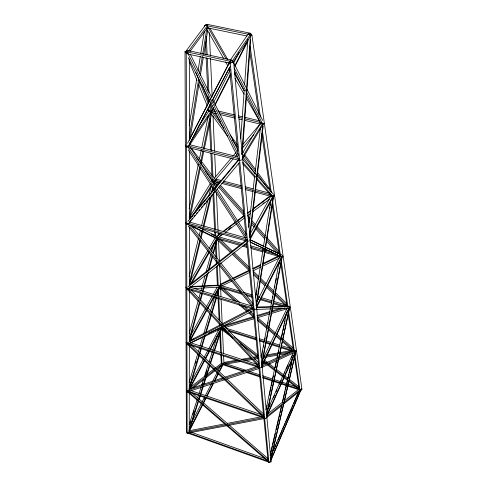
<?xml version="1.0" encoding="UTF-8"?>
<svg xmlns="http://www.w3.org/2000/svg" width="487" height="487" viewBox="0 0 487 487"><rect width="100%" height="100%" fill="white"/><g stroke="black" fill="none" stroke-linecap="round" stroke-linejoin="round"><path stroke-width="0.73" d="M189.291 391.213L189.34 345.916M189.571 145.619L189.577 144.097M189.577 140.299L189.674 58.903M189.242 431.872L189.291 393.472M189.346 341.381L189.406 290.715M189.413 285.431L189.48 227.38M189.492 219.826L189.565 150.927M240.724 138.801L244.212 90.241M244.59 84.933L247.859 39.41M241.771 154.312L250.464 35.119L251.012 34.754M242.252 154.422L250.683 39.301M248.626 227.362L254.683 176.306M254.951 174.054L260.472 127.503M249.594 235.982L263.053 123.321M249.831 237.686L263.193 126.036M255.407 297.874L263.175 248.473M263.412 246.976L270.705 200.565M256.223 295.183L256.46 293.685M256.692 292.194L256.929 290.702M263.041 251.852L263.278 250.361M269.859 208.521L270.09 207.03M270.328 205.532L270.565 204.041M256.016 305.757L273.384 195.677M256.357 306.037L273.469 197.673M189.236 125.403L196.699 78.967M198.026 70.731L200.309 56.498M200.79 53.503L204.284 31.783M189.248 137.31L198.586 79.606M199.56 73.616L202.349 56.376M202.714 54.13L206.957 27.899M190.033 139.112L199.633 80.026M200.364 75.54L203.28 57.588M203.767 54.599L207.772 29.914M261.129 357.775L270.376 308.618M270.656 307.127L279.063 262.438M280.043 257.227L280.323 255.736M261.543 357.373L262.243 353.659M262.523 352.168L262.803 350.683M263.504 346.969L263.777 345.478M264.898 339.536L265.178 338.045M266.858 329.127L267.138 327.641M267.838 323.922L268.118 322.437M269.798 313.512L270.078 312.027M272.732 297.904L273.012 296.419M273.712 292.699L273.992 291.214M274.692 287.494L274.972 286.009M275.672 282.296L276.373 278.576M279.033 264.453L279.313 262.968M261.799 363.399L282.028 256.107L282.405 255.9M261.927 364.477L282.125 257.392M189.151 208.728L198.355 164.125M199.433 158.92L201.271 150.002M201.728 147.768L208.326 115.803M189.151 217.549L199.633 166.968M200.407 163.255L203.024 150.605M203.487 148.377L211.194 111.182M189.808 218.645L200.443 167.425M200.906 165.196L203.834 151.092M204.297 148.864L211.541 113.97M265.939 409.786L276.47 360.222M276.939 358.006L286.685 312.137M266.474 408.642L267.107 405.665M269.317 395.255L271.052 387.08M271.369 385.594L272.477 380.39M272.793 378.904L273.426 375.927M275.161 367.752L276.427 361.804M277.213 358.085L277.846 355.114M278.162 353.623L278.795 350.652M281.48 338.015L282.746 332.067M283.057 330.576L284.165 325.377M284.481 323.885L285.114 320.915M266.529 414.65L289.68 307.169M266.584 415.752L289.522 307.912M270.035 455.357L281.51 405.738M282.192 402.779L292.644 357.604M270.699 453.561L272.41 446.165M272.75 444.686L275.319 433.6M276.172 429.905L278.734 418.814M279.081 417.335L279.763 414.376M280.104 412.897L281.644 406.243M282.497 402.548L285.065 391.457M285.406 389.977L288.998 374.454M289.339 372.975L291.902 361.89M270.614 459.491L295.919 351.176L270.595 460.641M189.151 276.604L198.532 238.173M199.073 235.958L200.34 230.783M201.6 225.609L207.919 199.743M208.82 196.048L211.163 186.442M212.429 181.267L212.789 179.788M189.266 283.172L199.877 239.841M200.413 237.638L202.75 228.086M203.292 225.883L210.299 197.241M211.382 192.834L212.819 186.959M213.537 184.019L214.438 180.348L218.426 184.896M189.559 285.011L200.413 240.724M200.954 238.514L203.304 228.914M203.846 226.705L211.443 195.701M212.527 191.275L213.434 187.586M213.976 185.37L214.883 181.681M189.236 333.37L198.294 300.369M198.897 298.172L200.303 293.04M200.906 290.836L201.715 287.902M202.117 286.435L205.137 275.441M205.94 272.507L210.974 254.171M211.577 251.974L213.793 243.908M189.291 339.092L199.372 302.409M199.98 300.205L201.795 293.606M202.397 291.403L207.243 273.797M208.046 270.857L212.082 256.186M212.886 253.252L217.123 237.845M189.4 340.991L199.877 302.914M200.48 300.716L202.495 293.393M203.097 291.196L208.339 272.154M208.941 269.956L212.77 256.04M213.373 253.843L217.403 239.196M189.151 382.49L197.606 354.159M198.258 351.979L199.554 347.621M199.987 346.172L202.592 337.454M203.676 333.82L209.739 313.482M210.39 311.303L214.511 297.502M215.157 295.323L215.808 293.144M195.409 363.381L196.054 361.208M189.224 387.415L198.988 354.706M199.42 353.258L200.942 348.168M201.375 346.714L204.85 335.086M205.502 332.907L211.145 314.012M211.577 312.557L216.137 297.295M216.569 295.84L219.387 286.393M189.413 388.602L199.384 355.23M199.816 353.781L201.332 348.698M201.77 347.249L205.453 334.916M206.104 332.743L211.522 314.602M211.955 313.153L216.508 297.916M217.153 295.737L219.54 287.762M189.181 424.701L197.174 399.486M197.631 398.049L198.544 395.164M199 393.727L201.058 387.238M201.74 385.077L203.566 379.318M204.479 376.433L208.363 364.191M209.051 362.03L212.247 351.943M212.703 350.5L217.269 336.091M189.979 423.702L190.667 421.535M192.962 414.291L194.112 410.669M202.148 385.32L202.835 383.147M205.13 375.909L206.738 370.838M189.096 429.564L198.239 400.734M198.696 399.297L199.84 395.694M200.297 394.251L202.811 386.319M203.499 384.158L209.666 364.696M210.128 363.259L213.556 352.448M214.012 351.005L221.323 327.94M189.193 430.764L198.617 401.057M199.08 399.608L200.23 395.986M200.687 394.537L203.213 386.568M203.907 384.395L209.879 365.554M210.567 363.381L214.018 352.509M214.475 351.06L221.372 329.328M289.564 307.084L289.211 308.107L256.168 309.476M282.265 255.833L281.851 256.935L250.251 241.954M270.535 460.538L301.222 389.083L270.553 461.244M271.521 454.487L298.391 392.108M273.627 450.353L274.522 448.271M275.118 446.889L276.013 444.814M276.61 443.426L277.206 442.038M278.101 439.962L282.271 430.264M282.868 428.883L283.763 426.801M284.359 425.419L285.254 423.337M285.851 421.955L291.518 408.794M292.115 407.406L293.01 405.33M293.606 403.948L298.373 392.863M269.232 407.041L270.163 404.971M273.262 398.086L274.504 395.334M276.05 391.889L276.981 389.825M279.459 384.316L281.316 380.183M282.868 376.743L283.799 374.68M284.42 373.298L285.035 371.922M286.277 369.17L288.134 365.037M291.232 358.152L292.474 355.394M266.669 415.679L295.773 350.853L295.761 351.717L267.004 415.813M267.655 409.658L293.101 353.154M261.909 365.116L289.503 306.792L289.497 307.79L261.622 366.766M262.262 360.49L287.318 307.705M256.448 307.796L282.198 256.631M256.399 306.664L281.851 256.144M189.577 430.63L206.421 397.429M207.109 396.071L213.647 383.196M214.676 381.163L218.456 373.712M219.491 371.678L223.271 364.227L223.192 363.454L219.065 371.593M256.375 302.78L280.195 255.675M211.115 107.396L212.143 105.375M213.513 102.684L229.937 70.378M233.358 63.645L239.178 52.206M191.233 423.331L201.234 403.686M201.922 402.329L204.686 396.911M205.374 395.554L211.583 383.36M212.618 381.327L217.099 372.525M217.792 371.167L220.55 365.749M204.102 399.011L204.79 397.66M189.102 430.575L202.531 404.137M203.219 402.779L205.977 397.355M206.665 395.998L212.862 383.793M214.243 381.084L218.371 372.945M211.054 112.022L213.464 107.323M214.84 104.638L230.668 73.744M234.801 65.684L247.877 40.165M212.155 110.841L213.531 108.151M214.913 105.466L230.436 75.223M234.917 66.488L248.023 40.957M189.248 139.836L209.513 100.803M211.261 97.437L229.079 63.121M187.574 143.269L229.852 61.873L230.935 62.433M189.102 144.834L210.871 103.189M212.63 99.835L229.133 68.265M188.475 146.252L211.303 102.611M212.009 101.266L230.266 66.348M189.108 389.113L204.272 360.289M204.978 358.943L209.209 350.902M209.915 349.563L221.201 328.11M189.954 388.608L204.741 360.471M205.447 359.132L209.672 351.09M210.372 349.751L221.287 328.981M190.527 383.269L203.243 359.163M203.95 357.823L207.833 350.451M208.539 349.112L218.785 329.693M232.287 62.05L232.829 61.027L262.651 120.405M250.026 239.641L273.591 196.298M249.965 238.283L273.566 194.928M189.991 341.131L207.048 310M207.779 308.673L214.31 296.747M215.035 295.426L219.387 287.476M249.922 234.43L271.405 195.123M190.514 335.695L205.447 308.545M206.178 307.224L212.003 296.632M213.099 294.641L217.105 287.36M189.48 340.821L206.567 309.671M207.298 308.344L213.476 297.076M214.566 295.092L219.296 286.472M191.555 283.416L209.258 252.704M210.768 250.087L217.549 238.326M189.887 284.895L209.136 251.548M210.268 249.581L217.439 237.163M190.143 281.127L207.919 250.428M209.051 248.473L215.485 237.364M242.416 158.908L263.284 124.063M242.331 157.271L262.858 123.065M241.856 154.178L260.886 122.596M191.921 216.77L211.656 184.67M212.843 182.747L214.42 180.178M189.723 221.981L190.904 220.051M196.815 210.427L211.784 186.04M212.971 184.116L214.937 180.908M189.747 216.922L210.323 183.575M211.51 181.651L212.697 179.727M189.784 144.925L211.796 111.846M189.595 143.288L211.656 110.202M198.075 127.21L209.343 110.379M232.853 62.336L250.726 36.038L250.653 34.023L248.473 33.573L230.071 60.455L232.305 60.942L250.653 34.023M230.795 62.744L230.716 61.392L231.666 60.004L187.745 50.484L186.74 51.835L186.886 53.174M250.008 33.146L249.119 34.449L206.257 25.616L207.2 24.35L250.008 33.146L250.056 34.492M189.893 51.579L207.499 27.814M186.162 50.928L205.678 24.764L207.785 25.202L188.323 51.397L186.162 50.928L186.308 52.267M189.437 218.876L238.04 160.144M187.848 221.433L239.348 159.279M191.616 219.296L192.578 218.139M194.027 216.398L194.995 215.236M196.444 213.495L197.405 212.338M198.854 210.597L199.822 209.434M201.271 207.699L202.72 205.958M203.682 204.796L205.13 203.055M206.098 201.898L207.547 200.157M208.509 198.994L209.958 197.253M210.926 196.097L212.375 194.356M213.336 193.193L214.785 191.452M188.092 224.172L239.275 162.743M214.274 178.254L231.288 158.038M232.756 156.357L236.158 152.273M242.97 144.262L260.971 122.943M214.274 181.188L233.297 158.732M235.264 156.485L236.712 154.708M242.094 148.444L253.812 134.655M266.419 417.773L301.003 390.142M266.852 416.306L301.386 388.845M188.999 285.248L217.525 262.706M218.712 261.769L246.057 240.164M267.74 413.865L282.442 402.262M284.207 400.868L299.493 388.803M187.787 287.08L247.244 240.194M188.067 288.998L247.049 242.721M193.15 387.829L215.327 370.534M216.526 369.603L223.119 364.459M190.429 388.705L214.986 369.657M216.185 368.732L222.778 363.619M190.192 387.372L204.631 376.25M206.433 374.856L221.482 363.265M217.683 235.465L220.087 233.65M223.095 231.38L235.726 221.835M236.925 220.928L244.145 215.473M247.749 212.746L250.756 210.475M253.161 208.661L269.999 195.938M216.849 236.621L221.055 233.443M223.46 231.629L236.085 222.109M237.285 221.201L244.498 215.759M247.506 213.489L251.109 210.768M252.911 209.41L271.545 195.348M220.173 235.702L221.378 234.795M228.61 229.359L231.021 227.551M262.962 203.554L264.167 202.647M216.928 238.66L222.955 234.144M225.365 232.336L236.81 223.752M238.618 222.395L244.638 217.878M247.652 215.613L250.665 213.355M252.473 212.003L269.335 199.347M189.376 340.876L220.246 324.847M221.591 324.153L251.791 308.472M187.44 342.891L253.916 308.496M188.055 344.175L253.94 310.249M220.142 284.347L230.308 279.392M232.342 278.4L249.283 270.145M252.674 268.495L260.807 264.532M262.84 263.54L278.424 255.943M219.393 285.467L230.917 279.873M232.95 278.881L249.886 270.65M253.277 269.001L260.728 265.378M262.761 264.392L280.384 255.833M219.162 287.184L232.055 280.95M234.095 279.97L249.703 272.428M253.094 270.79L260.557 267.18M261.915 266.523L279.562 258M190.356 343.11L221.469 328.548M208.655 333.187L221.068 327.447M190.484 340.48L193.881 338.922M261.696 367.502L295.524 352.028M261.507 366.212L295.974 350.616M262.024 364.672L277.267 357.848M278.649 357.227L294.58 350.086M300.674 390.227L301.977 389.661L251.925 35.149L250.543 33.268M295.189 352.083L296.583 351.48M288.681 308.198L290.38 307.486M281.303 256.996L283.142 256.241M273.268 196.322L274.601 195.786M266.919 417.7L264.678 418.564L263.717 416.726L268.039 460.848L268.952 462.65L271.052 461.816L233.638 62.08L232.731 60.936M262.627 124.075L264.386 123.394M262.195 367.198L259.784 368.087L258.761 366.224M249.965 35.868L251.925 35.149M256.728 308.795L254.129 309.72L253.039 307.839M218.858 287.214L219.984 286.825M250.336 240.499L247.506 241.442L246.732 240.194M188.926 389.076L223.46 377.662M224.897 377.188L257.27 366.48M187.641 390.592L259.62 366.912M259.364 368.361L188.049 391.706L186.923 390.83M186.387 51.257L185.023 51.519L186.393 431.5L187.148 433.308L188.548 432.852M213.872 181.207L215.205 180.787M188.731 391.39L187.057 391.913L186.247 390.05M242.763 159.553L239.665 160.521L238.411 158.695M223.649 325.754L253.216 316.72M256.819 315.619L269.798 311.656M271.241 311.217L281.334 308.131M220.806 327.501L222.249 327.063M224.416 326.406L254.701 317.195M257.586 316.319L269.841 312.587M271.283 312.149L284.986 307.985M221.074 328.695L223.241 328.037M225.408 327.386L254.275 318.662M257.166 317.792L269.433 314.085M270.875 313.646L286.758 308.849M188.14 344.005L186.941 344.358L186.071 342.446M229.316 61.91L230.217 63.054L233.638 62.08M188.11 288.809L186.813 289.168L185.87 287.208M207.815 24.484L204.546 25.379L204.619 26.895M188.073 223.971L186.661 224.33L185.638 222.34M188.335 146.66L186.478 147.08L185.358 145.083M185.023 51.519L186.259 53.479L188.311 53.083M189.078 430.752L224.83 423.854M227.064 423.422L262.073 416.665M187.799 432.127L264.551 417.432M188.049 433.083L264.837 418.479M223.971 362.401L236.664 360.179M241.144 359.394L250.848 357.695M253.088 357.306L256.819 356.654M260.557 355.997L262.049 355.735M263.54 355.48L265.038 355.218M266.529 354.956L278.473 352.862M279.97 352.6L291.171 350.646M222.602 363.582L239.781 360.599M242.763 360.082L251.724 358.523M253.964 358.134L258.445 357.355M262.925 356.581L264.423 356.32M265.914 356.058L277.864 353.988M279.355 353.726L292.054 351.523M222.729 364.605L241.406 361.391M245.144 360.745L252.613 359.461M254.111 359.199L258.591 358.432M263.077 357.659L278.022 355.084M279.514 354.828L287.732 353.41M186.418 52.846L187.556 52.669L238.837 155.688M194.258 288.554L219.564 287.044M190.161 287.062L219.15 285.528M190.721 286.557L217.64 285.181M256.759 307.729L289.735 306.567M256.606 307.053L287.5 306.043M207.164 27.771L246.982 36.008M186.74 51.835L230.716 61.392M187.69 54.008L229.371 63.097M212.6 109.697L214.81 110.22M217.756 110.914L234.679 114.92M238.362 115.79L242.776 116.837M244.985 117.355L259.705 120.837M211.023 110.786L215.443 111.833M219.132 112.704L234.606 116.375M238.289 117.245L241.972 118.122M244.918 118.822L261.129 122.663M211.163 112.424L216.313 113.648M219.99 114.518L234.697 118.018M239.111 119.065L242.057 119.765M244.998 120.466L260.442 124.13M189.279 144.602L238.052 156.869M187.641 145.783L239.385 158.823M187.842 147.415L239.47 160.46M221.67 180.616L215.802 179.076L215.875 180.574M223.137 181L241.473 185.797M245.144 186.758L253.21 188.865M255.413 189.443L269.348 193.089M214.31 180.123L220.915 181.852M223.119 182.43L241.479 187.245M245.15 188.207L253.228 190.326M254.695 190.709L270.851 194.946M214.432 181.493L219.564 182.838M221.762 183.416L241.552 188.615M245.217 189.577L253.283 191.695M254.75 192.079L270.875 196.316M189.352 222.035L245.758 237.839M187.781 223.18L247.195 239.854M187.97 224.531L247.256 241.205M219.174 236.956L242.435 243.524M244.614 244.139L246.793 244.76M250.428 245.783L263.51 249.478M264.965 249.892L271.502 251.736M217.032 237.741L241.041 244.535M243.22 245.156L246.86 246.185M250.495 247.213L262.858 250.714M265.044 251.335L277.407 254.835M217.141 238.904L239.653 245.29M242.563 246.112L246.921 247.347M251.274 248.583L262.895 251.876M264.35 252.29L280.329 256.819M221.427 285.668L240.322 291.342M243.232 292.212L251.956 294.83M257.039 296.358L259.948 297.228M261.403 297.667L272.306 300.942M273.761 301.374L285.388 304.868M219.339 286.393L241.887 293.174M244.797 294.045L252.071 296.236M257.166 297.764L258.621 298.202M260.801 298.86L271.716 302.141M273.17 302.579L286.265 306.512M219.43 287.391L241.954 294.172M246.312 295.481L252.85 297.454M257.209 298.762L258.658 299.201M260.113 299.639L271.734 303.139M273.189 303.571L283.361 306.633M189.388 287.038L251.59 305.964M187.903 288.14L253.782 308.222M188.061 289.278L253.837 309.355M226.212 328.256L256.448 337.783M259.327 338.696L264.368 340.279M265.805 340.736L270.845 342.324M272.288 342.775L279.483 345.046M280.926 345.502L291.001 348.68M221.305 328.013L224.903 329.151M228.506 330.283L256.606 339.159M259.492 340.066L264.532 341.661M265.975 342.111L270.297 343.475M271.74 343.932L279.666 346.434M281.109 346.89L294.075 350.981M220.672 328.658L225.706 330.247M228.586 331.16L256.649 340.023M259.528 340.937L263.844 342.3M265.999 342.982L270.322 344.346M271.758 344.802L278.954 347.073M281.115 347.755L292.626 351.395M190.149 342.623L257.173 364.386M188 343.438L259.419 366.668M187.428 344.175L259.455 367.63M225.725 363.655L245.935 370.29M248.82 371.24L259.65 374.789M262.536 375.739L272.641 379.056M274.084 379.531L280.585 381.662M282.028 382.137L297.186 387.11M223.009 364.02L243.963 370.905M246.848 371.855L259.851 376.128M262.743 377.078L272.136 380.164M273.578 380.639L280.08 382.776M281.529 383.251L299.584 389.192M223.089 364.793L243.293 371.435M246.178 372.385L260.606 377.133M262.773 377.845L272.154 380.931M273.597 381.406L280.086 383.543M281.529 384.018L299.566 389.947M190.898 390.574L262.006 414.918M188.085 391.085L264.289 417.213M187.507 391.67L265.038 418.278M190.904 432.109L265.543 458.815M187.446 432.304L269.256 461.615M187.574 433.028L269.281 462.321M288.255 306.019L289.241 306.384M249.801 241.936L280.262 256.357M249.825 239.744L263.327 246.245M265.354 247.226L280.208 254.378M250.269 239.744L281.79 254.951M191.872 226.437L215.698 238.192M190.977 225.463L217.336 238.527M211.315 234.119L214.037 235.483M198.824 227.313L217.038 236.505M234.168 336.614L258.11 355.145M264.691 360.24L267.686 362.559M268.885 363.485L274.869 368.117M276.665 369.505L288.036 378.308M289.235 379.233L299.408 387.11M221.092 328.025L228.884 334.045M239.068 341.929L257.647 356.289M263.644 360.928L266.639 363.241M267.838 364.166L287.61 379.464M288.809 380.39L299.596 388.729M220.842 328.902L232.816 338.161M240.602 344.175L258.567 358.055M263.954 362.218L265.75 363.606M266.949 364.532L274.132 370.083M275.928 371.471L282.515 376.561M283.714 377.486L287.306 380.262M288.505 381.187L299.28 389.515M219.199 286.459L237.09 301.733M241.126 305.179L248.047 311.09M249.782 312.569L253.818 316.014M257.282 318.973L267.089 327.343M268.818 328.822L275.167 334.24M276.318 335.226L294.203 350.5M219.363 287.896L234.935 301.179M238.971 304.618L247.043 311.503M248.772 312.983L254.537 317.895M257.416 320.355L267.223 328.719M268.374 329.699L274.717 335.111M275.867 336.097L280.482 340.029M282.21 341.503L293.168 350.847M223.77 288.724L239.902 302.512M243.938 305.958L249.119 310.389M250.275 311.376L253.733 314.334M257.185 317.287L267.558 326.15M268.708 327.136L275.624 333.047M276.774 334.033L293.484 348.315M192.542 393.356L227.423 423.532M229.133 425.017L268.014 458.657M187.799 391.11L268.532 460.891M187.568 391.858L268.787 462.029M187.933 344.857L264.471 417.931M191.306 344.893L225.183 377.297M226.82 378.868L263.978 414.407M187.769 343.536L264.38 416.726M216.934 239.434L230.582 252.595M232.22 254.177L249.691 271.022M253.514 274.705L258.427 279.447M260.064 281.023L264.983 285.759M266.62 287.342L273.718 294.185M274.808 295.238L286.819 306.822M220.294 239.294L232.293 250.89M233.93 252.473L249.198 267.235M253.015 270.924L259.017 276.726M260.107 277.779L266.103 283.58M267.74 285.163L273.737 290.964M275.374 292.541L286.831 303.614M217.001 237.887L231.745 252.126M232.841 253.179L249.77 269.524M253.051 272.69L259.06 278.491M260.149 279.544L265.616 284.822M266.706 285.875L273.262 292.2M274.899 293.783L287.464 305.915M187.738 288.322L259.127 365.615M187.684 289.722L259.528 367.442M191.19 289.82L222.979 324.287M224.002 325.401L258.865 363.199M242.721 163.742L254.817 177.305M256.326 178.997L271.448 195.951M214.542 182.595L217.561 185.991M218.566 187.118L244.224 215.954M248.248 220.477L249.758 222.175M251.268 223.874L254.287 227.265M255.291 228.397L264.849 239.135M266.359 240.834L277.426 253.27M279.435 255.535L280.445 256.667M242.617 162.147L272.659 195.993M217.506 181.925L219.016 183.623M220.52 185.322L243.622 211.37M247.639 215.899L250.148 218.73M251.657 220.428L255.675 224.964M256.679 226.096L265.214 235.72M266.724 237.419L279.276 251.578M219.43 186.028L244.078 213.781M248.108 218.31L249.618 220.008M251.627 222.279L255.151 226.242M256.156 227.374L265.208 237.571M266.718 239.269L279.8 253.995M242.477 159.024L273.408 194.234M188.323 226.163L253.806 309.056M191.044 225.164L219.266 260.995M220.678 262.785L253.137 303.998M187.702 223.472L253.703 307.127M205.411 171.156L212.91 180.738M196.596 157.703L214.706 181.054M191.044 147.896L214.664 178.65M211.005 113.581L227.624 136.238M242.891 157.058L255.018 173.597M269.841 193.802L271.636 196.255M214.14 112.923L220.41 121.513M230.266 135.002L237.437 144.816M242.362 151.567L243.257 152.79M244.602 154.635L255.803 169.963M257.593 172.416L270.583 190.204M211.279 111.158L223.843 128.337M232.372 139.994L237.309 146.745M243.597 155.335L255.267 171.284M257.513 174.352L267.838 188.463M188.226 149.716L247.116 240.767M190.405 147.488L215.875 187.02M217.105 188.932L246.276 234.204M187.641 146.234L246.946 238.094M207.042 29.597L223.679 58.617M225.566 61.916L227.837 65.873M229.353 68.509L230.108 69.83M235.02 78.401L244.097 94.228M246.367 98.191L261.111 123.911M207.468 26.328L226.212 59.146M228.086 62.427L228.835 63.736M234.46 73.586L244.206 90.649M209.982 28.313L227.679 59.359M235.209 72.569L235.964 73.89M209.307 111.237L208.734 110.202L208.813 111.712M212.856 180.75L212.162 179.417L212.235 180.933M234.478 71.808L244.084 90.637M246.142 94.673L260.898 123.588M234.131 67.778L246.045 91.3M246.726 92.646L262.396 123.564M270.443 460.617L271.052 461.816M188.226 57.697L239.19 159.815M190.204 54.106L211.723 97.461M212.734 99.494L237.948 150.3M189.072 60.851L197.04 80.586M198.465 84.111L207.279 105.971M208.132 108.084L209.556 111.608M195.817 72.399L208.18 103.414M209.307 106.239L211.553 111.876M202.038 84.811L208.96 102.3M209.787 104.395L211.723 109.289M249.575 50.155L258.974 114.402M272.063 203.919L279.483 254.652M280.792 263.564L286.983 305.897M294.398 356.624L299 388.072M250.068 46.064L260.362 117.05M261.123 122.286L261.342 123.777M262.207 129.743L271.283 192.377M271.716 195.36L271.935 196.851M272.477 200.577L280.262 254.263M281.243 261.008L287.902 306.932M288.554 311.412L294.489 352.381M294.927 355.37L299.803 389.016M261.811 133.809L270.212 191.239M288.073 313.348L293.521 350.634M229.012 62.847L229.164 64.357M229.456 67.376L237.747 151.901M237.893 153.411L238.046 154.921M238.855 163.23L245.972 235.793M246.635 242.575L252.814 305.586M253.331 310.834L258.615 364.726M258.834 366.979L263.637 415.971M230.217 63.054L268.952 462.65M232.305 60.942L232.384 62.287M205.368 42.04L206.001 54.915M206.153 57.947L207.76 90.515M208.065 96.572L208.326 101.874M209.367 122.992L210.707 150.075M210.859 153.088L211.973 175.655M212.606 188.506L212.722 190.776M212.868 193.802L214.627 229.389M214.743 231.66L214.968 236.201M215.418 245.314L216.051 258.22M216.167 260.496L216.356 264.295M216.465 266.572L217.403 285.559M217.78 293.119L217.926 296.145M218.042 298.409L219.126 320.336M219.278 323.362L219.387 325.633M219.795 333.893L220.721 352.637M220.836 354.889L221.238 363.138M206.245 36.574L207.121 54.739M207.298 58.525L208.935 92.591M209.264 99.403L209.373 101.673M209.775 110.001L209.848 111.511M210.177 118.347L211.748 151.025M211.857 153.302L212.983 176.86M213.568 188.98L213.641 190.49M213.75 192.761L215.528 229.815M215.638 232.08L215.857 236.621M216.112 241.917L216.916 258.597M217.239 265.421L218.225 285.893M218.407 289.674L218.73 296.467M218.803 297.977L219.929 321.377M220.398 331.166L221.475 353.617M221.548 355.114L221.981 364.093M209.355 32.647L210.39 56.121M210.487 58.391L212.155 96.249M212.728 109.125L212.795 110.64M213.026 115.906L214.584 151.25M214.712 154.257L215.711 176.818M216.009 183.605L216.173 187.385M216.411 192.682L218.073 230.515M218.176 232.78L218.31 235.811M218.541 241.114L219.442 261.598M219.613 265.391L220.55 286.636M220.648 288.901L220.982 296.455M221.116 299.475L222.182 323.648M222.443 329.681L223.503 353.647M223.6 355.894L223.929 363.381M186.259 53.479L187.148 433.308"/></g></svg>
